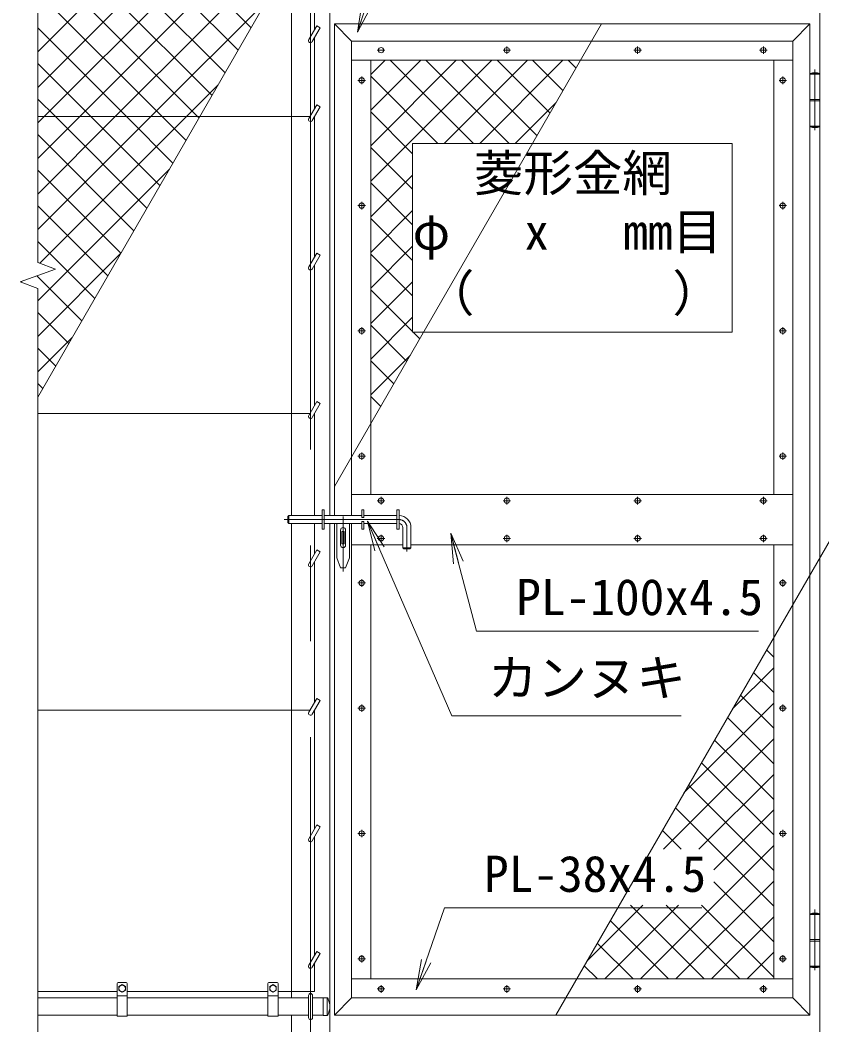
# Model space of a CAD drawing. Units: millimetres, scale not verified. Extents: x -6300 to 6300, y -4455 to 4455.
# Drawn here: x -3658 to -2064, y -1038 to 959 of the extents above; entities that cross this region are included whole.
import ezdxf
from ezdxf.enums import TextEntityAlignment as Align

# ---------------------------------------------------------------- set-up
doc = ezdxf.new("R2010")
doc.units = ezdxf.units.MM
doc.header["$LTSCALE"] = 30
doc.linetypes.add('USER1', pattern=[50.8, 31.75, -6.35, 6.35, -6.35])
for name, color, linetype, lineweight in [('0-0_D-STR1', 1, 'Continuous', 18), ('0-1_D-DCR-HCH', 7, 'Continuous', 9), ('0-4_D-STR3', 3, 'Continuous', 13), ('0-5_D-STR-DIM', 7, 'Continuous', 9), ('0-6_0', 7, 'Continuous', 9), ('0-7_D-STR-TXT', 7, 'Continuous', 9), ('0-9_Defpoints', 8, 'Continuous', 18), ('0-A_D-BMK', 2, 'USER1', 13)]:
    doc.layers.add(name, color=color, linetype=linetype, lineweight=lineweight)
doc.styles.add('ＭＳ ゴシック', font='')
doc.styles.get('ＭＳ ゴシック').set_extended_font_data('MS Gothic')

# ---------------------------------------------------------------- blocks, each defined once
blk = doc.blocks.new('_Open')
at = {"layer": '0-6_0'}
blk.add_line((-30, 5), (0, 0), dxfattribs=at)
blk.add_lwpolyline([(-30, -5), (0, 0), (-30, 0)], dxfattribs=at)

msp = doc.modelspace()

# ---------------------------------------------------------------- linework, layer by layer
at = {"layer": '0-0_D-STR1'}
for p, q in [((-3118.54, -25.91), (-3118.54, 1917.09)), ((-3042.24, 981.09), (-3042.24, -25.91)), ((-3042.24, 981.09), (-3042.24, -25.91)), ((-3032.74, 951.09), (-3032.74, -25.91)), ((-2087.74, 951.09), (-3032.74, 951.09)), ((-3032.74, 951.09), (-2998.74, 917.09)), ((-2087.74, 951.09), (-2121.74, 917.09)), ((-2087.74, -1018.91), (-2087.74, 951.09)), ((-2998.74, 917.09), (-2998.74, -25.91)), ((-2121.74, 917.09), (-2998.74, 917.09)), ((-2121.74, -984.91), (-2121.74, 917.09)), ((-2121.74, 879.09), (-2998.74, 879.09)), ((-2960.74, 879.09), (-2960.74, 16.09)), ((-2159.74, 16.09), (-2159.74, 879.09)), ((-2998.74, 16.09), (-2121.74, 16.09)), ((-3118.54, -984.91), (-3118.54, -41.91)), ((-3042.24, -41.91), (-3042.24, -1403.91)), ((-3042.24, -41.91), (-3042.24, -125.91)), ((-3032.74, -41.91), (-3032.74, -1018.91)), ((-2998.74, -41.91), (-2998.74, -984.91)), ((-2998.74, -83.91), (-2896.74, -83.91)), ((-2960.74, -83.91), (-2960.74, -946.91)), ((-2880.74, -83.91), (-2121.74, -83.91)), ((-2159.74, -946.91), (-2159.74, -83.91)), ((-2998.74, -946.91), (-2121.74, -946.91)), ((-3622.49, -984.91), (-3464.99, -984.91)), ((-3444.99, -984.91), (-3164.99, -984.91)), ((-3144.99, -984.91), (-3084.39, -984.91)), ((-3076.39, -984.91), (-3055.49, -984.91)), ((-3047.16, -984.41), (-3055.49, -984.41)), ((-3055.49, -1019.41), (-3055.49, -984.41)), ((-3047.49, -1019.41), (-3047.49, -984.41)), ((-2998.74, -984.91), (-3032.74, -1018.91)), ((-2998.74, -984.91), (-2121.74, -984.91)), ((-2121.74, -984.91), (-2087.74, -1018.91)), ((-3622.49, -1018.91), (-3464.99, -1018.91)), ((-3444.99, -1018.91), (-3164.99, -1018.91)), ((-3144.99, -1018.91), (-3084.39, -1018.91)), ((-3076.39, -1018.91), (-3055.49, -1018.91)), ((-3047.16, -1019.41), (-3055.49, -1019.41)), ((-3032.74, -1018.91), (-2087.74, -1018.91))]:
    msp.add_line(p, q, dxfattribs=at)
for points in [[(-2067.74, 981.09), (-2067.74, -1403.91), (-1991.44, -1403.91), (-1991.44, -1018.91)], [(-3042.24, -1403.91), (-3118.54, -1403.91), (-3118.54, -1018.91)]]:
    msp.add_lwpolyline(points, dxfattribs=at)
for centre, radius, start, end in [((-3047.16, -985.41), 1, 32.29827, 90), ((-3077.72, -1001.91), 35.72, 331.52136, 28.47864), ((-3047.16, -1018.41), 1, 270, 327.70173)]:
    msp.add_arc(centre, radius, start, end, dxfattribs=at)
at = {"layer": '0-1_D-DCR-HCH'}
for p, q in [((-3198.53, 943.63), (-3611.99, 1357.09)), ((-3224.42, 898.8), (-3622.49, 1296.88)), ((-3250.3, 853.97), (-3622.49, 1226.17)), ((-3276.18, 809.14), (-3622.49, 1155.46)), ((-3304.84, 767.09), (-3622.49, 1084.75)), ((-3375.55, 767.09), (-3622.49, 1014.03)), ((-3446.26, 767.09), (-3622.49, 943.32)), ((-2960.74, 850.52), (-2932.18, 879.09)), ((-2960.74, 779.81), (-2861.47, 879.09)), ((-2960.74, 709.1), (-2790.76, 879.09)), ((-2960.74, 638.39), (-2720.05, 879.09)), ((-2756.36, 713.59), (-2921.86, 879.09)), ((-2685.65, 713.59), (-2851.15, 879.09)), ((-2814.84, 713.59), (-2649.34, 879.09)), ((-2630.19, 728.84), (-2780.44, 879.09)), ((-2744.13, 713.59), (-2578.63, 879.09)), ((-2604.31, 773.67), (-2709.73, 879.09)), ((-2578.43, 818.49), (-2639.02, 879.09)), ((-2552.54, 863.32), (-2568.31, 879.09)), ((-3516.97, 767.09), (-3622.49, 872.61)), ((-2827.07, 713.59), (-2960.74, 847.26)), ((-3587.68, 767.09), (-3622.49, 801.9)), ((-2673.42, 713.59), (-2591.97, 795.03)), ((-3405.59, 585), (-3587.68, 767.09)), ((-3379.71, 629.83), (-3516.97, 767.09)), ((-3353.83, 674.66), (-3446.26, 767.09)), ((-3327.94, 719.48), (-3375.55, 767.09)), ((-3302.06, 764.31), (-3304.84, 767.09)), ((-2877.49, 693.3), (-2960.74, 776.55)), ((-3431.47, 540.17), (-3622.49, 731.19)), ((-2877.49, 622.59), (-2960.74, 705.84)), ((-3622.49, 400.9), (-3360.77, 662.63)), ((-3457.35, 495.34), (-3622.49, 660.48)), ((-2960.74, 567.68), (-2877.49, 650.93)), ((-2877.49, 551.88), (-2960.74, 635.13)), ((-3483.23, 450.51), (-3622.49, 589.77)), ((-2960.74, 496.97), (-2877.49, 580.22)), ((-2877.49, 481.17), (-2960.74, 564.42)), ((-3509.12, 405.68), (-3622.49, 519.06)), ((-2960.74, 426.26), (-2877.49, 509.51)), ((-3622.49, 330.19), (-3457.36, 495.33)), ((-2877.49, 410.46), (-2960.74, 493.71)), ((-3535, 360.85), (-3624.5, 450.36)), ((-3656.35, 437.76), (-3654.77, 439.34)), ((-2960.74, 355.55), (-2877.49, 438.8)), ((-2877.49, 339.75), (-2960.74, 423)), ((-3560.88, 316.02), (-3622.49, 377.64)), ((-2960.74, 284.84), (-2877.49, 368.09)), ((-2889.01, 280.55), (-2960.74, 352.28)), ((-3622.49, 259.48), (-3553.95, 328.03)), ((-2863.13, 325.38), (-2876.34, 338.59)), ((-3586.76, 271.2), (-3622.49, 306.93)), ((-2960.74, 214.13), (-2881.75, 293.12)), ((-2914.89, 235.72), (-2960.74, 281.57)), ((-3612.64, 226.37), (-3622.49, 236.22)), ((-2940.77, 190.89), (-2960.74, 210.86)), ((-2159.74, -307.29), (-2173.93, -293.11)), ((-2241.49, -410.12), (-2159.74, -328.38)), ((-2159.74, -378), (-2199.81, -337.94)), ((-2338.08, -577.42), (-2159.74, -399.09)), ((-2159.74, -448.72), (-2225.69, -382.76)), ((-2159.74, -519.43), (-2251.58, -427.59)), ((-2379.01, -689.06), (-2159.74, -469.8)), ((-2159.74, -590.14), (-2277.46, -472.42)), ((-2159.74, -660.85), (-2303.34, -517.25)), ((-2308.3, -689.06), (-2159.74, -540.51)), ((-2159.74, -731.56), (-2329.22, -562.08)), ((-2159.74, -802.27), (-2355.1, -606.91)), ((-2278.51, -729.98), (-2159.74, -611.22)), ((-2343.66, -689.06), (-2380.99, -651.74)), ((-2424.73, -946.91), (-2159.74, -681.93)), ((-2354.02, -946.91), (-2159.74, -752.64)), ((-2159.74, -872.98), (-2278.51, -754.22)), ((-2531.27, -912.03), (-2419.66, -800.42)), ((-2495.44, -946.91), (-2348.95, -800.42)), ((-2297.94, -946.91), (-2444.43, -800.42)), ((-2227.23, -946.91), (-2373.72, -800.42)), ((-2159.74, -943.69), (-2303.01, -800.42)), ((-2368.65, -946.91), (-2484.51, -831.05)), ((-2283.31, -946.91), (-2159.74, -823.35)), ((-2439.36, -946.91), (-2510.4, -875.88)), ((-2212.6, -946.91), (-2159.74, -894.06)), ((-2510.08, -946.91), (-2536.28, -920.71))]:
    msp.add_line(p, q, dxfattribs=at)
for points in [[(-3622.49, 895.88), (-3161.29, 1357.09), (-3118.54, 1399.83), (-3080.39, 1437.98), (-3042.24, 1476.13), (-2764.05, 1754.32)], [(-3622.49, 754.46), (-3609.87, 767.09), (-3118.54, 1258.41), (-3080.39, 1296.56), (-3042.24, 1334.71), (-3019.87, 1357.09), (-2877.8, 1499.15)], [(-3622.49, 825.17), (-3118.54, 1329.12), (-3090.58, 1357.09), (-3080.39, 1367.27), (-3069.22, 1378.45)], [(-3622.49, 683.75), (-3539.15, 767.09), (-3118.54, 1187.7), (-3080.39, 1225.85), (-3042.24, 1264), (-2974.4, 1331.85)], [(-3622.49, 613.04), (-3468.44, 767.09), (-3118.54, 1116.99), (-3080.39, 1155.14), (-3070.99, 1164.54)], [(-3622.49, 542.33), (-3397.73, 767.09), (-3167.58, 997.24)], [(-3618.74, 475.37), (-3327.02, 767.09), (-3264.17, 829.94)]]:
    msp.add_lwpolyline(points, dxfattribs=at)
at = {"layer": '0-4_D-STR3'}
for p, q in [((-3072.39, 939.94), (-3072.39, 981.09)), ((-3067.93, 947.68), (-3083.86, 920.09)), ((-3061, 943.68), (-3076.93, 916.09)), ((-3061, 943.68), (-3067.93, 947.68)), ((-3072.39, 782.94), (-3072.39, 923.94)), ((-2067.74, 851.09), (-2087.74, 851.09)), ((-2087.74, 851.09), (-2087.74, 748.09)), ((-2087.24, 852.59), (-2087.24, 851.09)), ((-2087.24, 852.59), (-2068.24, 852.59)), ((-2068.24, 852.59), (-2068.24, 851.09)), ((-2067.74, 851.09), (-2067.74, 748.09)), ((-2067.74, 801.09), (-2087.74, 801.09)), ((-3067.93, 790.68), (-3083.86, 763.09)), ((-3061, 786.68), (-3076.93, 759.09)), ((-3061, 786.68), (-3067.93, 790.68)), ((-2067.74, 798.09), (-2087.74, 798.09)), ((-3622.49, 767.09), (-3081.55, 767.09)), ((-3072.39, 487.94), (-3072.39, 766.94)), ((-2067.74, 748.09), (-2087.74, 748.09)), ((-2087.24, 748.09), (-2087.24, 746.59)), ((-2068.24, 746.59), (-2087.24, 746.59)), ((-2068.24, 748.09), (-2068.24, 746.59)), ((-3067.93, 495.68), (-3083.86, 468.09)), ((-3061, 491.68), (-3076.93, 464.09)), ((-3061, 491.68), (-3067.93, 495.68)), ((-3072.39, 192.94), (-3072.39, 471.94)), ((-3067.93, 200.68), (-3083.86, 173.09)), ((-3061, 196.68), (-3067.93, 200.68)), ((-3061, 196.68), (-3076.93, 169.09)), ((-3622.49, 177.09), (-3081.55, 177.09)), ((-3072.39, -25.91), (-3072.39, 176.94)), ((-3057.49, -52.91), (-3057.49, -14.91)), ((-3057.49, -14.91), (-3052.99, -14.91)), ((-3052.99, -52.91), (-3052.99, -14.91)), ((-2978.74, -29.91), (-2978.74, -14.91)), ((-2978.74, -14.91), (-2974.24, -14.91)), ((-2974.24, -29.91), (-2974.24, -14.91)), ((-2908.74, -52.91), (-2908.74, -14.91)), ((-2908.74, -14.91), (-2904.24, -14.91)), ((-2904.24, -52.91), (-2904.24, -14.91)), ((-3125.74, -27.91), (-3123.74, -25.91)), ((-3125.74, -27.91), (-3125.74, -39.91)), ((-3123.74, -41.91), (-3125.74, -39.91)), ((-3123.74, -25.91), (-3057.49, -25.91)), ((-3123.74, -25.91), (-3123.74, -41.91)), ((-3052.99, -25.91), (-2978.74, -25.91)), ((-2978.74, -29.91), (-2974.24, -29.91)), ((-2978.74, -52.91), (-2978.74, -37.91)), ((-2978.74, -37.91), (-2974.24, -37.91)), ((-2974.24, -25.91), (-2908.74, -25.91)), ((-2974.24, -52.91), (-2974.24, -37.91)), ((-3123.74, -41.91), (-3057.49, -41.91)), ((-3072.39, -102.06), (-3072.39, -41.91)), ((-3057.49, -52.91), (-3052.99, -52.91)), ((-3052.99, -41.91), (-2978.74, -41.91)), ((-3028.24, -41.91), (-3028.24, -109.91)), ((-3020.74, -54.91), (-3020.74, -84.91)), ((-3017.99, -57.41), (-3017.99, -82.41)), ((-3017.99, -57.41), (-3013.49, -57.41)), ((-3013.49, -57.41), (-3013.49, -82.41)), ((-3010.74, -54.91), (-3010.74, -84.91)), ((-3003.24, -41.91), (-3003.24, -109.91)), ((-2978.74, -52.91), (-2974.24, -52.91)), ((-2974.24, -41.91), (-2908.74, -41.91)), ((-2908.74, -52.91), (-2904.24, -52.91)), ((-2880.74, -49.91), (-2880.74, -89.91)), ((-3067.93, -94.32), (-3083.86, -121.91)), ((-3061, -98.32), (-3076.93, -125.91)), ((-3061, -98.32), (-3067.93, -94.32)), ((-3017.99, -82.41), (-3013.49, -82.41)), ((-2896.74, -89.91), (-2880.74, -89.91)), ((-2894.74, -91.91), (-2882.74, -91.91)), ((-2882.74, -91.91), (-2880.74, -89.91)), ((-3072.39, -397.06), (-3072.39, -118.06)), ((-3020.74, -129.91), (-3028.24, -109.91)), ((-3010.74, -129.91), (-3003.24, -109.91)), ((-3020.74, -129.91), (-3010.74, -129.91)), ((-3067.93, -389.32), (-3083.86, -416.91)), ((-3061, -393.32), (-3076.93, -420.91)), ((-3061, -393.32), (-3067.93, -389.32)), ((-3622.49, -412.91), (-3081.55, -412.91)), ((-3072.39, -648.56), (-3072.39, -413.06)), ((-3067.93, -640.82), (-3083.86, -668.41)), ((-3061, -644.82), (-3076.93, -672.41)), ((-3061, -644.82), (-3067.93, -640.82)), ((-3072.39, -900.06), (-3072.39, -664.56)), ((-2087.24, -817.41), (-2087.24, -818.91)), ((-2087.24, -817.41), (-2068.24, -817.41)), ((-2068.24, -817.41), (-2068.24, -818.91)), ((-2067.74, -818.91), (-2087.74, -818.91)), ((-2087.74, -818.91), (-2087.74, -921.91)), ((-2067.74, -818.91), (-2067.74, -921.91)), ((-2067.74, -868.91), (-2087.74, -868.91)), ((-2067.74, -871.91), (-2087.74, -871.91)), ((-3067.93, -892.32), (-3083.86, -919.91)), ((-3061, -896.32), (-3076.93, -923.91)), ((-3061, -896.32), (-3067.93, -892.32)), ((-3072.39, -971.91), (-3072.39, -916.06)), ((-2067.74, -921.91), (-2087.74, -921.91)), ((-2087.24, -921.91), (-2087.24, -923.41)), ((-2068.24, -923.41), (-2087.24, -923.41)), ((-2068.24, -921.91), (-2068.24, -923.41)), ((-3464.99, -1020.91), (-3464.99, -955.91)), ((-3462.99, -953.91), (-3446.99, -953.91)), ((-3444.99, -1020.91), (-3444.99, -955.91)), ((-3164.99, -1020.91), (-3164.99, -955.91)), ((-3162.99, -953.91), (-3146.99, -953.91)), ((-3144.99, -1020.91), (-3144.99, -955.91)), ((-3464.99, -971.91), (-3622.49, -971.91)), ((-3461.49, -969.65), (-3461.49, -962.17)), ((-3454.99, -973.41), (-3461.49, -969.65)), ((-3448.49, -969.65), (-3454.99, -973.41)), ((-3448.49, -969.65), (-3448.49, -962.17)), ((-3164.99, -971.91), (-3444.99, -971.91)), ((-3161.49, -969.65), (-3161.49, -962.17)), ((-3154.99, -973.41), (-3161.49, -969.65)), ((-3148.49, -969.65), (-3154.99, -973.41)), ((-3148.49, -969.65), (-3148.49, -962.17)), ((-3072.39, -971.91), (-3144.99, -971.91)), ((-3464.99, -980.91), (-3444.99, -980.91)), ((-3164.99, -980.91), (-3144.99, -980.91)), ((-3084.39, -1023.91), (-3084.39, -979.91)), ((-3076.39, -1023.91), (-3076.39, -979.91)), ((-3464.99, -1020.91), (-3444.99, -1020.91)), ((-3164.99, -1020.91), (-3144.99, -1020.91))]:
    msp.add_line(p, q, dxfattribs=at)
for points in [[(-2896.74, -49.91), (-2896.74, -89.91), (-2894.74, -91.91)], [(-3448.49, -962.17), (-3454.99, -958.41), (-3461.49, -962.17)], [(-3148.49, -962.17), (-3154.99, -958.41), (-3161.49, -962.17)]]:
    msp.add_lwpolyline(points, dxfattribs=at)
for centre, radius in [((-2940.24, 899.09), 5.25), ((-2690.24, 899.09), 5.25), ((-2430.24, 899.09), 5.25), ((-2180.24, 899.09), 5.25), ((-2978.74, 839.09), 5.25), ((-2141.74, 839.09), 5.25), ((-2978.74, 590.09), 5.25), ((-2141.74, 590.09), 5.25), ((-2978.74, 341.09), 5.25), ((-2141.74, 341.09), 5.25), ((-2978.74, 92.09), 5.25), ((-2141.74, 92.09), 5.25), ((-2940.24, 3.59), 5.25), ((-2690.24, 3.59), 5.25), ((-2430.24, 3.59), 5.25), ((-2180.24, 3.59), 5.25), ((-2940.24, -71.41), 5.25), ((-2690.24, -71.41), 5.25), ((-2430.24, -71.41), 5.25), ((-2180.24, -71.41), 5.25), ((-2978.74, -159.91), 5.25), ((-2141.74, -159.91), 5.25), ((-2978.74, -408.91), 5.25), ((-2141.74, -408.91), 5.25), ((-2978.74, -657.91), 5.25), ((-2141.74, -657.91), 5.25), ((-2978.74, -906.91), 5.25), ((-2141.74, -906.91), 5.25), ((-3454.99, -965.91), 6.49), ((-3154.99, -965.91), 6.49), ((-2940.24, -966.91), 5.25), ((-2690.24, -966.91), 5.25), ((-2430.24, -966.91), 5.25), ((-2180.24, -966.91), 5.25)]:
    msp.add_circle(centre, radius, dxfattribs=at)
for centre, radius, start, end in [((-3080.39, 918.09), 4, 150, 330), ((-2077.74, 823.25), 30.83, 72.05475, 107.94525), ((-3080.39, 761.09), 4, 150, 330), ((-2077.74, 775.92), 30.83, 252.05475, 287.94525), ((-3080.39, 466.09), 4, 150, 330), ((-3080.39, 171.09), 4, 150, 330), ((-2904.74, -49.91), 24, 0, 88.80625), ((-3015.74, -54.91), 5, 0, 180), ((-2904.74, -49.91), 8, 0, 86.41668), ((-3015.74, -84.91), 5, 180, 0), ((-3080.39, -123.91), 4, 150, 330), ((-3080.39, -418.91), 4, 150, 330), ((-3080.39, -670.41), 4, 150, 330), ((-2077.74, -846.75), 30.83, 72.05475, 107.94525), ((-3080.39, -921.91), 4, 150, 330), ((-2077.74, -894.08), 30.83, 252.05475, 287.94525), ((-3462.99, -955.91), 2, 90, 180), ((-3446.99, -955.91), 2, 0, 90), ((-3162.99, -955.91), 2, 90, 180), ((-3146.99, -955.91), 2, 0, 90), ((-3080.39, -979.91), 4, 0, 180), ((-3080.39, -1023.91), 4, 180, 0)]:
    msp.add_arc(centre, radius, start, end, dxfattribs=at)
at = {"layer": '0-5_D-STR-DIM'}
for p, q in [((-3622.49, 476.74), (-3622.49, 2014.09)), ((-3657.73, 438.26), (-3587.26, 463.91)), ((-3587.26, 463.91), (-3622.49, 476.74)), ((-3622.49, 425.44), (-3657.73, 438.26)), ((-3622.49, -1141.91), (-3622.49, 425.44))]:
    msp.add_line(p, q, dxfattribs=at)
at = {"layer": '0-7_D-STR-TXT'}
for points in [[(-2117.37, 1135.51), (-2921.29, 1135.51), (-2986.4, 936.78)], [(-2343.68, -424.23), (-2799.63, -424.23), (-2966.39, -38.9)], [(-2189.95, -255.67), (-2750.22, -255.67), (-2801.23, -63.22)], [(-2302.78, -805.86), (-2814.31, -805.86), (-2869.5, -966.7)]]:
    msp.add_lwpolyline(points, dxfattribs=at)
at = {"layer": '0-9_Defpoints'}
for p, q in [((-3622.49, 209.31), (-2616.88, 1951.09)), ((-3032.74, 31.59), (-2501.87, 951.09)), ((-1487.49, 895.84), (-2592.98, -1018.91)), ((-1487.49, 895.84), (-2592.98, -1018.91))]:
    msp.add_line(p, q, dxfattribs=at)
msp.add_lwpolyline([(-2877.49, 338.59), (-2877.49, 713.59), (-2242.49, 713.59), (-2242.49, 338.59)], close=True, dxfattribs=at)
at = {"layer": '0-A_D-BMK'}
for p, q in [((-3080.39, -1418.91), (-3080.39, 1991.09)), ((-2932.8, 899.09), (-2947.68, 899.09)), ((-2682.8, 899.09), (-2697.68, 899.09)), ((-2690.24, 906.53), (-2690.24, 891.65)), ((-2422.8, 899.09), (-2437.68, 899.09)), ((-2430.24, 906.53), (-2430.24, 891.65)), ((-2172.8, 899.09), (-2187.68, 899.09)), ((-2180.24, 906.53), (-2180.24, 891.65)), ((-2077.74, 860.79), (-2077.74, 740.36)), ((-2971.3, 839.09), (-2986.18, 839.09)), ((-2978.74, 846.53), (-2978.74, 831.65)), ((-2134.3, 839.09), (-2149.18, 839.09)), ((-2141.74, 846.53), (-2141.74, 831.65)), ((-2986.18, 590.09), (-2971.3, 590.09)), ((-2978.74, 597.53), (-2978.74, 582.65)), ((-2134.3, 590.09), (-2149.18, 590.09)), ((-2141.74, 597.53), (-2141.74, 582.65)), ((-2986.18, 341.09), (-2971.3, 341.09)), ((-2978.74, 348.53), (-2978.74, 333.65)), ((-2134.3, 341.09), (-2149.18, 341.09)), ((-2141.74, 348.53), (-2141.74, 333.65)), ((-2971.3, 92.09), (-2986.18, 92.09)), ((-2978.74, 99.53), (-2978.74, 84.65)), ((-2134.3, 92.09), (-2149.18, 92.09)), ((-2141.74, 99.53), (-2141.74, 84.65)), ((-2932.8, 3.59), (-2947.68, 3.59)), ((-2940.24, 11.03), (-2940.24, -3.85)), ((-2682.8, 3.59), (-2697.68, 3.59)), ((-2690.24, 11.03), (-2690.24, -3.85)), ((-2422.8, 3.59), (-2437.68, 3.59)), ((-2430.24, 11.03), (-2430.24, -3.85)), ((-2172.8, 3.59), (-2187.68, 3.59)), ((-2180.24, 11.03), (-2180.24, -3.85)), ((-3132.61, -33.91), (-2904.74, -33.91)), ((-3015.74, -27.91), (-3015.74, -136.92)), ((-2888.74, -49.91), (-2888.74, -97.73)), ((-2932.8, -71.41), (-2947.68, -71.41)), ((-2940.24, -63.97), (-2940.24, -78.85)), ((-2682.8, -71.41), (-2697.68, -71.41)), ((-2690.24, -63.97), (-2690.24, -78.85)), ((-2422.8, -71.41), (-2437.68, -71.41)), ((-2430.24, -63.97), (-2430.24, -78.85)), ((-2172.8, -71.41), (-2187.68, -71.41)), ((-2180.24, -63.97), (-2180.24, -78.85)), ((-2978.74, -152.47), (-2978.74, -167.35)), ((-2141.74, -152.47), (-2141.74, -167.35)), ((-2971.3, -159.91), (-2986.18, -159.91)), ((-2134.3, -159.91), (-2149.18, -159.91)), ((-2971.3, -408.91), (-2986.18, -408.91)), ((-2978.74, -401.47), (-2978.74, -416.35)), ((-2134.3, -408.91), (-2149.18, -408.91)), ((-2141.74, -401.47), (-2141.74, -416.35)), ((-2971.3, -657.91), (-2986.18, -657.91)), ((-2978.74, -650.47), (-2978.74, -665.35)), ((-2134.3, -657.91), (-2149.18, -657.91)), ((-2141.74, -650.47), (-2141.74, -665.35)), ((-2077.74, -809.21), (-2077.74, -929.64)), ((-2971.3, -906.91), (-2986.18, -906.91)), ((-2978.74, -899.47), (-2978.74, -914.35)), ((-2134.3, -906.91), (-2149.18, -906.91)), ((-2141.74, -899.47), (-2141.74, -914.35)), ((-2932.8, -966.91), (-2947.68, -966.91)), ((-2940.24, -959.47), (-2940.24, -974.35)), ((-2682.8, -966.91), (-2697.68, -966.91)), ((-2690.24, -959.47), (-2690.24, -974.35)), ((-2422.8, -966.91), (-2437.68, -966.91)), ((-2430.24, -959.47), (-2430.24, -974.35)), ((-2172.8, -966.91), (-2187.68, -966.91)), ((-2180.24, -959.47), (-2180.24, -974.35))]:
    msp.add_line(p, q, dxfattribs=at)
msp.add_arc((-2904.74, -49.91), 16, 0, 90, dxfattribs=at)

# ---------------------------------------------------------------- block references
at = {"layer": '0-7_D-STR-TXT', "xscale": 2, "yscale": 2}
for p, rotation in [((-2987.03, 934.88), 251.85931), ((-2967.19, -37.06), 113.40164), ((-2801.75, -61.29), 104.84646), ((-2870.15, -968.59), 251.06303)]:
    msp.add_blockref('_Open', p, dxfattribs=dict(at, rotation=rotation))

# ---------------------------------------------------------------- texts
at = {"layer": '0-7_D-STR-TXT', "style": 'ＭＳ ゴシック'}
for s, p in [('菱形金網', (-2755.67, 597.18)), ('φ\u3000 x\u3000 mm目', (-2877.5, 480.8)), ('（\u3000\u3000\u3000\u3000）', (-2853.13, 358.33)), ('PL-100x4.5', (-2671.55, -245.55)), ('カンヌキ', (-2727.81, -406.11)), ('PL-38x4.5', (-2735.64, -795.74))]:
    msp.add_text(s, height=72.14, dxfattribs=at).set_placement(p, align=Align.BOTTOM_LEFT)

doc.saveas('drawing.dxf')
